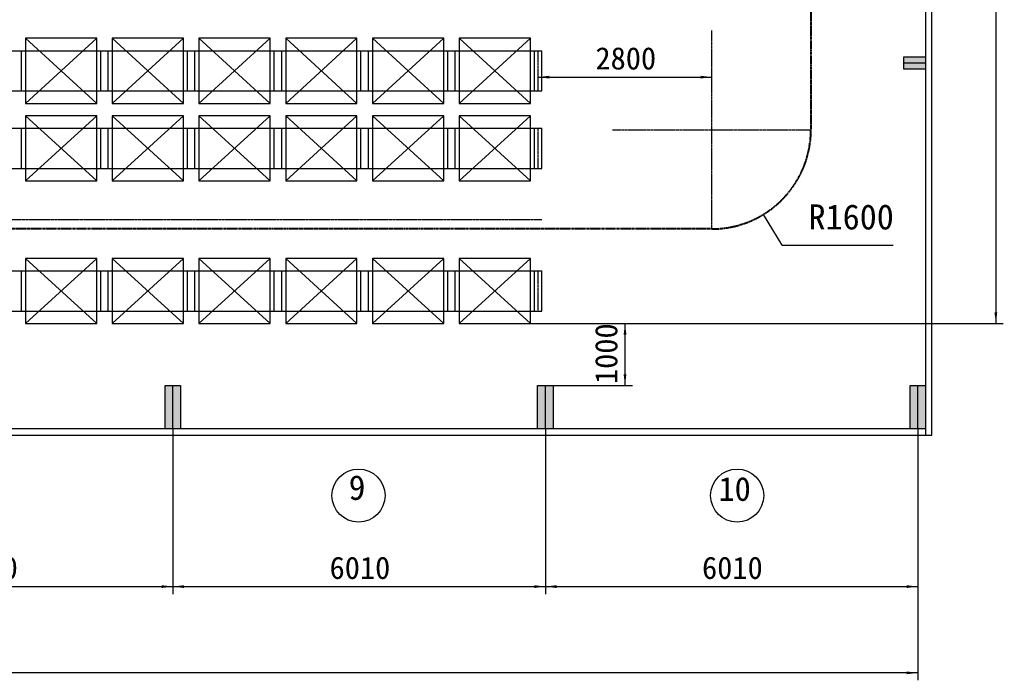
# Model space of a CAD drawing. Header units: millimetres. Extents: x -50460 to 50460, y -35640 to 35640.
# Drawn here: x 6338 to 22210, y -21345 to -10690 of the extents above; entities that cross this region are included whole.
import ezdxf

# ---------------------------------------------------------------- set-up
doc = ezdxf.new("R2010")
doc.units = ezdxf.units.MM
doc.linetypes.add('双点画线', pattern=[22, 12, -2, 2, -2, 2, -2])
doc.linetypes.add('点画线', pattern=[18, 12, -2, 2, -2])
doc.layers.get('0').update_dxf_attribs({"lineweight": 35})
for name, color, linetype, lineweight in [('7', 30, '双点画线', 18), ('PALLET', 4, 'Continuous', 18), ('RackFrame', 5, 'Continuous', 18), ('WALL-MOVE', 6, 'Continuous', 18), ('中心线层', 1, '点画线', 18), ('尺寸线层', 4, 'Continuous', 18), ('细线', 7, 'Continuous', 18)]:
    doc.layers.add(name, color=color, linetype=linetype, lineweight=lineweight)
doc.styles.get("Standard").update_dxf_attribs({"font": ''})
doc.styles.get('Standard').set_extended_font_data('宋体')
doc.dimstyles.new('AM_DEMATIC$0', dxfattribs={"dimscale": 120, "dimtxt": 3, "dimasz": 1.5, "dimexe": 1, "dimexo": 0, "dimgap": 1, "dimtad": 1, "dimdsep": 46, "dimtxsty": 'Standard', "dimblk": '_CAXARROW', "dimcen": 0, "dimdle": 3, "dimclrd": 256, "dimclre": 256, "dimclrt": 2, "dimadec": 0, "dimazin": 2, "dimtfac": 0.707107, "dimtdec": 3, "dimtmove": 0, "dimatfit": 3, "dimfxl": 1, "dimfrac": 2, "dimtolj": 1, "dimlwd": 18, "dimarcsym": 0})
doc.dimstyles.new('AM_DEMATIC$4', dxfattribs={"dimscale": 120, "dimtxt": 3.371484, "dimasz": 2.5, "dimexe": 1, "dimexo": 1, "dimgap": 2.088633, "dimtad": 1, "dimtoh": 1, "dimdsep": 46, "dimtxsty": 'Standard', "dimblk": 'NONE', "dimcen": 0, "dimdle": 5, "dimclrd": 256, "dimclre": 256, "dimclrt": 2, "dimadec": 0, "dimazin": 2, "dimtfac": 0.707107, "dimtdec": 3, "dimtofl": 0, "dimtmove": 0, "dimatfit": 0, "dimfxl": 1, "dimfrac": 2, "dimtolj": 1, "dimlwd": 18, "dimarcsym": 0})

# ---------------------------------------------------------------- blocks, each defined once
blk = doc.blocks.new('*X417')
at = {"layer": 'PALLET', "linetype": 'Continuous', "lineweight": 18}
for p, q in [((1835, 150), (685, 1200)), ((1835, 1200), (685, 150))]:
    blk.add_line(p, q, dxfattribs=at)
blk.add_lwpolyline([(1835, 1200), (685, 1200), (685, 150), (1835, 150), (1835, 1200)], dxfattribs=at)
blk = doc.blocks.new('*X418')
at = {"layer": 'PALLET', "linetype": 'Continuous', "lineweight": 18}
for p, q in [((1835, 150), (685, 1200)), ((1835, 1200), (685, 150))]:
    blk.add_line(p, q, dxfattribs=at)
blk.add_lwpolyline([(1835, 1200), (685, 1200), (685, 150), (1835, 150), (1835, 1200)], dxfattribs=at)
blk = doc.blocks.new('*X419')
at = {"layer": 'PALLET', "linetype": 'Continuous', "lineweight": 18}
for p, q in [((1835, 150), (685, 1200)), ((1835, 1200), (685, 150))]:
    blk.add_line(p, q, dxfattribs=at)
blk.add_lwpolyline([(1835, 1200), (685, 1200), (685, 150), (1835, 150), (1835, 1200)], dxfattribs=at)
blk = doc.blocks.new('*X420')
at = {"layer": 'PALLET', "linetype": 'Continuous', "lineweight": 18}
for p, q in [((1835, 150), (685, 1200)), ((1835, 1200), (685, 150))]:
    blk.add_line(p, q, dxfattribs=at)
blk.add_lwpolyline([(1835, 1200), (685, 1200), (685, 150), (1835, 150), (1835, 1200)], dxfattribs=at)
blk = doc.blocks.new('*X421')
at = {"layer": 'PALLET', "linetype": 'Continuous', "lineweight": 18}
for p, q in [((1835, 150), (685, 1200)), ((1835, 1200), (685, 150))]:
    blk.add_line(p, q, dxfattribs=at)
blk.add_lwpolyline([(1835, 1200), (685, 1200), (685, 150), (1835, 150), (1835, 1200)], dxfattribs=at)
blk = doc.blocks.new('*X422')
at = {"layer": 'PALLET', "linetype": 'Continuous', "lineweight": 18}
for p, q in [((1835, 150), (685, 1200)), ((1835, 1200), (685, 150))]:
    blk.add_line(p, q, dxfattribs=at)
blk.add_lwpolyline([(1835, 1200), (685, 1200), (685, 150), (1835, 150), (1835, 1200)], dxfattribs=at)
blk = doc.blocks.new('*X449')
at = {"layer": 'PALLET', "linetype": 'Continuous', "lineweight": 18}
for p, q in [((1835, 150), (685, 1200)), ((1835, 1200), (685, 150))]:
    blk.add_line(p, q, dxfattribs=at)
blk.add_lwpolyline([(1835, 1200), (685, 1200), (685, 150), (1835, 150), (1835, 1200)], dxfattribs=at)
blk = doc.blocks.new('*X450')
at = {"layer": 'PALLET', "linetype": 'Continuous', "lineweight": 18}
for p, q in [((1835, 150), (685, 1200)), ((1835, 1200), (685, 150))]:
    blk.add_line(p, q, dxfattribs=at)
blk.add_lwpolyline([(1835, 1200), (685, 1200), (685, 150), (1835, 150), (1835, 1200)], dxfattribs=at)
blk = doc.blocks.new('*X451')
at = {"layer": 'PALLET', "linetype": 'Continuous', "lineweight": 18}
for p, q in [((1835, 150), (685, 1200)), ((1835, 1200), (685, 150))]:
    blk.add_line(p, q, dxfattribs=at)
blk.add_lwpolyline([(1835, 1200), (685, 1200), (685, 150), (1835, 150), (1835, 1200)], dxfattribs=at)
blk = doc.blocks.new('*X452')
at = {"layer": 'PALLET', "linetype": 'Continuous', "lineweight": 18}
for p, q in [((1835, 150), (685, 1200)), ((1835, 1200), (685, 150))]:
    blk.add_line(p, q, dxfattribs=at)
blk.add_lwpolyline([(1835, 1200), (685, 1200), (685, 150), (1835, 150), (1835, 1200)], dxfattribs=at)
blk = doc.blocks.new('*X453')
at = {"layer": 'PALLET', "linetype": 'Continuous', "lineweight": 18}
for p, q in [((1835, 150), (685, 1200)), ((1835, 1200), (685, 150))]:
    blk.add_line(p, q, dxfattribs=at)
blk.add_lwpolyline([(1835, 1200), (685, 1200), (685, 150), (1835, 150), (1835, 1200)], dxfattribs=at)
blk = doc.blocks.new('*X454')
at = {"layer": 'PALLET', "linetype": 'Continuous', "lineweight": 18}
for p, q in [((1835, 150), (685, 1200)), ((1835, 1200), (685, 150))]:
    blk.add_line(p, q, dxfattribs=at)
blk.add_lwpolyline([(1835, 1200), (685, 1200), (685, 150), (1835, 150), (1835, 1200)], dxfattribs=at)
blk = doc.blocks.new('*X481')
at = {"layer": 'PALLET', "linetype": 'Continuous', "lineweight": 18}
for p, q in [((1835, 150), (685, 1200)), ((1835, 1200), (685, 150))]:
    blk.add_line(p, q, dxfattribs=at)
blk.add_lwpolyline([(1835, 1200), (685, 1200), (685, 150), (1835, 150), (1835, 1200)], dxfattribs=at)
blk = doc.blocks.new('*X482')
at = {"layer": 'PALLET', "linetype": 'Continuous', "lineweight": 18}
for p, q in [((1835, 150), (685, 1200)), ((1835, 1200), (685, 150))]:
    blk.add_line(p, q, dxfattribs=at)
blk.add_lwpolyline([(1835, 1200), (685, 1200), (685, 150), (1835, 150), (1835, 1200)], dxfattribs=at)
blk = doc.blocks.new('*X483')
at = {"layer": 'PALLET', "linetype": 'Continuous', "lineweight": 18}
for p, q in [((1835, 150), (685, 1200)), ((1835, 1200), (685, 150))]:
    blk.add_line(p, q, dxfattribs=at)
blk.add_lwpolyline([(1835, 1200), (685, 1200), (685, 150), (1835, 150), (1835, 1200)], dxfattribs=at)
blk = doc.blocks.new('*X484')
at = {"layer": 'PALLET', "linetype": 'Continuous', "lineweight": 18}
for p, q in [((1835, 150), (685, 1200)), ((1835, 1200), (685, 150))]:
    blk.add_line(p, q, dxfattribs=at)
blk.add_lwpolyline([(1835, 1200), (685, 1200), (685, 150), (1835, 150), (1835, 1200)], dxfattribs=at)
blk = doc.blocks.new('*X485')
at = {"layer": 'PALLET', "linetype": 'Continuous', "lineweight": 18}
for p, q in [((1835, 150), (685, 1200)), ((1835, 1200), (685, 150))]:
    blk.add_line(p, q, dxfattribs=at)
blk.add_lwpolyline([(1835, 1200), (685, 1200), (685, 150), (1835, 150), (1835, 1200)], dxfattribs=at)
blk = doc.blocks.new('*X486')
at = {"layer": 'PALLET', "linetype": 'Continuous', "lineweight": 18}
for p, q in [((1835, 150), (685, 1200)), ((1835, 1200), (685, 150))]:
    blk.add_line(p, q, dxfattribs=at)
blk.add_lwpolyline([(1835, 1200), (685, 1200), (685, 150), (1835, 150), (1835, 1200)], dxfattribs=at)
blk = doc.blocks.new('*X513')
at = {"layer": '尺寸线层', "linetype": 'Continuous', "lineweight": 18, "transparency": 16777216}
for points in [[(22090, -1590), (22112, -1770), (22067, -1770)], [(22090, -15590), (22112, -15410), (22067, -15410)]]:
    blk.add_hatch(color=256, dxfattribs=at).paths.add_polyline_path(points, flags=0)
at = {"layer": '尺寸线层', "transparency": 16777216}
for p, q in [((14580, -1590), (22210, -1590)), ((14580, -15590), (22210, -15590))]:
    blk.add_line(p, q, dxfattribs=at)
at = {"layer": '尺寸线层', "linetype": 'Continuous', "lineweight": 18, "transparency": 16777216}
blk.add_line((22090, -1590), (22090, -15590), dxfattribs=at)
at = {"layer": '尺寸线层', "color": 2, "transparency": 16777216, "insert": (21790, -8577), "char_height": 360, "width": 2392, "attachment_point": 5, "rotation": 90, "line_spacing_factor": 1.37}
blk.add_mtext('14000', dxfattribs=at)
blk = doc.blocks.new('_CAXARROW')
blk.add_hatch(color=0).paths.add_polyline_path([(0, 0), (-1, 0.125), (-1, -0.125)], flags=0)
blk = doc.blocks.new('*X647')
at = {"layer": '尺寸线层', "linetype": 'Continuous', "lineweight": 18, "transparency": 16777216}
for points in [[(14705, -11616), (14885, -11594), (14885, -11639)], [(17505, -11616), (17325, -11594), (17325, -11639)]]:
    blk.add_hatch(color=256, dxfattribs=at).paths.add_polyline_path(points, flags=0)
at = {"layer": '尺寸线层', "transparency": 16777216}
for p, q in [((14705, -11840), (14705, -11496)), ((17505, -11840), (17505, -11496))]:
    blk.add_line(p, q, dxfattribs=at)
at = {"layer": '尺寸线层', "linetype": 'Continuous', "lineweight": 18, "transparency": 16777216}
blk.add_line((14705, -11616), (17505, -11616), dxfattribs=at)
at = {"layer": '尺寸线层', "color": 2, "transparency": 16777216, "insert": (16118, -11316), "char_height": 360, "width": 1944, "attachment_point": 5, "line_spacing_factor": 1.37}
blk.add_mtext('2800', dxfattribs=at)
blk = doc.blocks.new('*X648')
at = {"layer": '尺寸线层', "linetype": 'Continuous', "lineweight": 18, "transparency": 16777216}
for q in [(18339, -13831), (20435, -14327)]:
    blk.add_line((18642, -14327), q, dxfattribs=at)
at = {"layer": '尺寸线层', "color": 2, "linetype": 'Continuous', "lineweight": 18, "transparency": 16777216, "insert": (19755, -13874), "char_height": 404.6, "width": 2778.1, "attachment_point": 5, "line_spacing_factor": 1.37}
blk.add_mtext('R1600', dxfattribs=at)
blk = doc.blocks.new('_NONE')
blk = doc.blocks.new('*X650')
at = {"layer": '尺寸线层', "linetype": 'Continuous', "lineweight": 18, "transparency": 16777216}
for points in [[(16105, -15590), (16128, -15770), (16083, -15770)], [(16105, -16590), (16128, -16410), (16083, -16410)]]:
    blk.add_hatch(color=256, dxfattribs=at).paths.add_polyline_path(points, flags=0)
at = {"layer": '尺寸线层', "transparency": 16777216}
for p, q in [((14580, -15590), (16225, -15590)), ((14945, -16590), (16225, -16590))]:
    blk.add_line(p, q, dxfattribs=at)
at = {"layer": '尺寸线层', "linetype": 'Continuous', "lineweight": 18, "transparency": 16777216}
blk.add_line((16105, -15590), (16105, -16590), dxfattribs=at)
at = {"layer": '尺寸线层', "color": 2, "transparency": 16777216, "insert": (15805, -16077), "char_height": 360, "width": 1880, "attachment_point": 5, "rotation": 90, "line_spacing_factor": 1.37}
blk.add_mtext('1000', dxfattribs=at)
blk = doc.blocks.new('*X1064')
at = {"layer": '尺寸线层'}
h = blk.add_hatch(color=256, dxfattribs=at)
h.paths.add_polyline_path([(0, 0), (0, -60), (0, -100), (-350, -100), (-350, 0)], flags=0)
h.paths.add_polyline_path([(0, 100), (0, 41), (0, 0), (-350, 0), (-350, 100)], flags=0)
for p, q in [((-350, -100), (-350, 100)), ((-350, 100), (0, 100)), ((0, 0), (-350, 0)), ((0, 100), (0, -100)), ((0, -100), (-350, -100))]:
    blk.add_line(p, q, dxfattribs=at)
blk = doc.blocks.new('*X1068')
at = {"layer": '尺寸线层'}
h = blk.add_hatch(color=256, dxfattribs=at)
h.paths.add_polyline_path([(-125, 0), (-125, -331), (-125, -700), (0, -700), (0, 0)], flags=0)
h.paths.add_polyline_path([(0, 0), (0, -348), (0, -700), (125, -700), (125, 0)], flags=0)
for p, q in [((-125, -700), (-125, 0)), ((-125, 0), (125, 0)), ((0, -700), (0, 0)), ((125, 0), (125, -700)), ((125, -700), (-125, -700))]:
    blk.add_line(p, q, dxfattribs=at)
blk = doc.blocks.new('*X1069')
at = {"layer": '尺寸线层'}
h = blk.add_hatch(color=256, dxfattribs=at)
h.paths.add_polyline_path([(-125, 0), (-125, -331), (-125, -700), (0, -700), (0, 0)], flags=0)
h.paths.add_polyline_path([(0, 0), (0, -348), (0, -700), (125, -700), (125, 0)], flags=0)
for p, q in [((-125, -700), (-125, 0)), ((-125, 0), (125, 0)), ((0, -700), (0, 0)), ((125, 0), (125, -700)), ((125, -700), (-125, -700))]:
    blk.add_line(p, q, dxfattribs=at)
blk = doc.blocks.new('*X1070')
at = {"layer": '尺寸线层'}
h = blk.add_hatch(color=256, dxfattribs=at)
h.paths.add_polyline_path([(-125, 0), (-125, -331), (-125, -700), (0, -700), (0, 0)], flags=0)
h.paths.add_polyline_path([(0, 0), (0, -348), (0, -700), (125, -700), (125, 0)], flags=0)
for p, q in [((-125, -700), (-125, 0)), ((-125, 0), (125, 0)), ((0, -700), (0, 0)), ((125, 0), (125, -700)), ((125, -700), (-125, -700))]:
    blk.add_line(p, q, dxfattribs=at)
blk = doc.blocks.new('*X1065')
at = {"layer": '尺寸线层'}
for name, p in [('*X1068', (0, 0)), ('*X1070', (-12020, 0)), ('*X1069', (-6010, 0))]:
    blk.add_blockref(name, p, dxfattribs=at)
blk = doc.blocks.new('*X1088')
at = {"layer": '尺寸线层', "linetype": 'Continuous', "lineweight": 18, "transparency": 16777216}
for points in [[(2800, -19833), (2980, -19811), (2980, -19856)], [(8810, -19833), (8630, -19811), (8630, -19856)]]:
    blk.add_hatch(color=256, dxfattribs=at).paths.add_polyline_path(points, flags=0)
at = {"layer": '尺寸线层', "transparency": 16777216}
for p, q in [((2800, -17290), (2800, -19953)), ((8810, -17290), (8810, -19953))]:
    blk.add_line(p, q, dxfattribs=at)
at = {"layer": '尺寸线层', "linetype": 'Continuous', "lineweight": 18, "transparency": 16777216}
blk.add_line((2800, -19833), (8810, -19833), dxfattribs=at)
at = {"layer": '尺寸线层', "color": 2, "transparency": 16777216, "insert": (5818, -19533), "char_height": 360, "width": 1948, "attachment_point": 5, "line_spacing_factor": 1.37}
blk.add_mtext('6010', dxfattribs=at)
blk = doc.blocks.new('*X1089')
at = {"layer": '尺寸线层', "linetype": 'Continuous', "lineweight": 18, "transparency": 16777216}
for points in [[(8810, -19833), (8990, -19811), (8990, -19856)], [(14820, -19833), (14640, -19811), (14640, -19856)]]:
    blk.add_hatch(color=256, dxfattribs=at).paths.add_polyline_path(points, flags=0)
at = {"layer": '尺寸线层', "transparency": 16777216}
for p, q in [((8810, -17290), (8810, -19953)), ((14820, -17290), (14820, -19953))]:
    blk.add_line(p, q, dxfattribs=at)
at = {"layer": '尺寸线层', "linetype": 'Continuous', "lineweight": 18, "transparency": 16777216}
blk.add_line((8810, -19833), (14820, -19833), dxfattribs=at)
at = {"layer": '尺寸线层', "color": 2, "transparency": 16777216, "insert": (11828, -19533), "char_height": 360, "width": 1948, "attachment_point": 5, "line_spacing_factor": 1.37}
blk.add_mtext('6010', dxfattribs=at)
blk = doc.blocks.new('*X1090')
at = {"layer": '尺寸线层', "linetype": 'Continuous', "lineweight": 18, "transparency": 16777216}
for points in [[(14820, -19833), (15000, -19811), (15000, -19856)], [(20830, -19833), (20650, -19811), (20650, -19856)]]:
    blk.add_hatch(color=256, dxfattribs=at).paths.add_polyline_path(points, flags=0)
at = {"layer": '尺寸线层', "transparency": 16777216}
for p, q in [((14820, -17290), (14820, -19953)), ((20830, -17290), (20830, -19953))]:
    blk.add_line(p, q, dxfattribs=at)
at = {"layer": '尺寸线层', "linetype": 'Continuous', "lineweight": 18, "transparency": 16777216}
blk.add_line((14820, -19833), (20830, -19833), dxfattribs=at)
at = {"layer": '尺寸线层', "color": 2, "transparency": 16777216, "insert": (17838, -19533), "char_height": 360, "width": 1948, "attachment_point": 5, "line_spacing_factor": 1.37}
blk.add_mtext('6010', dxfattribs=at)
blk = doc.blocks.new('*X1091')
at = {"layer": '尺寸线层', "linetype": 'Continuous', "lineweight": 18, "transparency": 16777216}
for points in [[(-39270, -21225), (-39090, -21247), (-39090, -21202)], [(20830, -21225), (20650, -21247), (20650, -21202)]]:
    blk.add_hatch(color=256, dxfattribs=at).paths.add_polyline_path(points, flags=0)
at = {"layer": '尺寸线层', "transparency": 16777216}
for p, q in [((-39270, -17290), (-39270, -21345)), ((20830, -17290), (20830, -21345))]:
    blk.add_line(p, q, dxfattribs=at)
at = {"layer": '尺寸线层', "linetype": 'Continuous', "lineweight": 18, "transparency": 16777216}
blk.add_line((20830, -21225), (-39270, -21225), dxfattribs=at)
at = {"layer": '尺寸线层', "color": 2, "transparency": 16777216, "insert": (-9207, -20925), "char_height": 360, "width": 2460, "attachment_point": 5, "line_spacing_factor": 1.37}
blk.add_mtext('60100', dxfattribs=at)

msp = doc.modelspace()

# ---------------------------------------------------------------- linework, layer by layer
at = {"layer": '7', "linetype": '双点画线', "lineweight": 25}
for p, q in [((19105.258, -4714.726), (19105.258, -12464.726)), ((17505.258, -14064.726), (-36301.742, -14064.726))]:
    msp.add_line(p, q, dxfattribs=at)
msp.add_arc((17505.258, -12464.726), 1600, 270, 360, dxfattribs=at)
at = {"layer": 'RackFrame'}
for p, q in [((-32954.742, -11189.726), (14765.258, -11189.726)), ((6365.258, -11839.726), (6365.258, -11189.726)), ((7645.258, -11839.726), (7645.258, -11189.726)), ((7765.258, -11839.726), (7765.258, -11189.726)), ((9045.258, -11839.726), (9045.258, -11189.726)), ((9165.258, -11839.726), (9165.258, -11189.726)), ((10445.258, -11839.726), (10445.258, -11189.726)), ((10565.258, -11839.726), (10565.258, -11189.726)), ((11845.258, -11839.726), (11845.258, -11189.726)), ((11965.258, -11839.726), (11965.258, -11189.726)), ((13245.258, -11839.726), (13245.258, -11189.726)), ((13365.258, -11839.726), (13365.258, -11189.726)), ((14645.258, -11839.726), (14645.258, -11189.726)), ((14765.258, -11839.726), (14765.258, -11189.726)), ((-32954.742, -11839.726), (14765.258, -11839.726)), ((-32954.742, -12439.726), (14765.258, -12439.726)), ((6365.258, -13089.726), (6365.258, -12439.726)), ((7645.258, -13089.726), (7645.258, -12439.726)), ((7765.258, -13089.726), (7765.258, -12439.726)), ((9045.258, -13089.726), (9045.258, -12439.726)), ((9165.258, -13089.726), (9165.258, -12439.726)), ((10445.258, -13089.726), (10445.258, -12439.726)), ((10565.258, -13089.726), (10565.258, -12439.726)), ((11845.258, -13089.726), (11845.258, -12439.726)), ((11965.258, -13089.726), (11965.258, -12439.726)), ((13245.258, -13089.726), (13245.258, -12439.726)), ((13365.258, -13089.726), (13365.258, -12439.726)), ((14645.258, -13089.726), (14645.258, -12439.726)), ((14765.258, -13089.726), (14765.258, -12439.726)), ((-32954.742, -13089.726), (14765.258, -13089.726)), ((-32954.742, -14739.726), (14765.258, -14739.726)), ((6365.258, -15389.726), (6365.258, -14739.726)), ((7645.258, -15389.726), (7645.258, -14739.726)), ((7765.258, -15389.726), (7765.258, -14739.726)), ((9045.258, -15389.726), (9045.258, -14739.726)), ((9165.258, -15389.726), (9165.258, -14739.726)), ((10445.258, -15389.726), (10445.258, -14739.726)), ((10565.258, -15389.726), (10565.258, -14739.726)), ((11845.258, -15389.726), (11845.258, -14739.726)), ((11965.258, -15389.726), (11965.258, -14739.726)), ((13245.258, -15389.726), (13245.258, -14739.726)), ((13365.258, -15389.726), (13365.258, -14739.726)), ((14645.258, -15389.726), (14645.258, -14739.726)), ((14765.258, -15389.726), (14765.258, -14739.726)), ((-32954.742, -15389.726), (14765.258, -15389.726))]:
    msp.add_line(p, q, dxfattribs=at)
at = {"layer": 'WALL-MOVE'}
for p, q in [((21055.258, -17389.726), (21055.258, -309.726)), ((20955.258, -589.726), (20955.258, -17389.726)), ((20955.258, -17289.726), (-10844.742, -17289.726)), ((-13844.742, -17389.726), (20955.258, -17389.726)), ((20955.258, -17389.726), (21055.258, -17389.726))]:
    msp.add_line(p, q, dxfattribs=at)
at = {"layer": '中心线层'}
for p, q in [((17505.258, -14067.726), (17505.258, -10861.726)), ((14705.258, -11839.726), (14705.258, -11189.726)), ((14705.258, -13089.726), (14705.258, -12439.726)), ((15902.258, -12464.726), (19108.258, -12464.726)), ((-32954.742, -13914.726), (14765.258, -13914.726)), ((14705.258, -15389.726), (14705.258, -14739.726))]:
    msp.add_line(p, q, dxfattribs=at)
at = {"layer": '尺寸线层'}
for centre in [(11805.461, -18366.291), (17914.858, -18366.291)]:
    msp.add_circle(centre, 428.432, dxfattribs=at)

# ---------------------------------------------------------------- block references
for name, p in [('*X1064', (20955.258, -11389.726)), ('*X1065', (20830.258, -16589.726))]:
    msp.add_blockref(name, p, dxfattribs=at)
at = {"layer": '细线'}
for name, p in [('*X422', (5745.258, -12189.726)), ('*X421', (7145.258, -12189.726)), ('*X420', (8545.258, -12189.726)), ('*X419', (9945.258, -12189.726)), ('*X418', (11345.258, -12189.726)), ('*X417', (12745.258, -12189.726)), ('*X454', (5745.258, -13439.726)), ('*X453', (7145.258, -13439.726)), ('*X452', (8545.258, -13439.726)), ('*X451', (9945.258, -13439.726)), ('*X450', (11345.258, -13439.726)), ('*X449', (12745.258, -13439.726)), ('*X486', (5745.258, -15739.726)), ('*X485', (7145.258, -15739.726)), ('*X484', (8545.258, -15739.726)), ('*X483', (9945.258, -15739.726)), ('*X482', (11345.258, -15739.726)), ('*X481', (12745.258, -15739.726))]:
    msp.add_blockref(name, p, dxfattribs=at)

# ---------------------------------------------------------------- texts
at = {"layer": '尺寸线层', "attachment_point": 1, "line_spacing_factor": 1.37}
for s, insert, char_height, width in [('9', (11646.037, -18036.265), 398.551, 486.11421), ('10', (17613.204, -18066.286), 383.9169, 764.96896)]:
    msp.add_mtext(s, dxfattribs=dict(at, insert=insert, char_height=char_height, width=width))

# ---------------------------------------------------------------- dimensions: what is measured, and where the dimension line sits
at = {"layer": '尺寸线层'}
for base, p1, p2, picture, middle in [((22089.946, -15589.726), (14580.258, -1589.726), (14580.258, -15589.726), '*X513', (22089.946, -8589.726)), ((16105.258, -16589.726), (14580.258, -15589.726), (14945.258, -16589.726), '*X650', (16105.258, -16089.726))]:
    dim = msp.add_linear_dim(base=base, p1=p1, p2=p2, angle=270, dimstyle='AM_DEMATIC$0', override={"dimsah": 1, "dimtfill": 1, "dimtzin": 8}, dxfattribs=at)
    dim.commit()
    dim.dimension.update_dxf_attribs({"geometry": picture, "text_midpoint": middle})
for base, p1, p2, picture, middle in [((17505.258, -11616.216), (14705.258, -11839.726), (17505.258, -11839.726), '*X647', (16105.258, -11616.216)), ((-39269.742, -21224.972), (20830.258, -17289.726), (-39269.742, -17289.726), '*X1091', (-9219.742, -21224.972)), ((8810.258, -19833.461), (2800.258, -17289.726), (8810.258, -17289.726), '*X1088', (5805.258, -19833.461)), ((14820.258, -19833.461), (8810.258, -17289.726), (14820.258, -17289.726), '*X1089', (11815.258, -19833.461)), ((20830.258, -19833.461), (14820.258, -17289.726), (20830.258, -17289.726), '*X1090', (17825.258, -19833.461))]:
    dim = msp.add_linear_dim(base=base, p1=p1, p2=p2, dimstyle='AM_DEMATIC$0', override={"dimsah": 1, "dimtfill": 1, "dimtzin": 8}, dxfattribs=at)
    dim.commit()
    dim.dimension.update_dxf_attribs({"geometry": picture, "text_midpoint": middle})
dim = msp.add_radius_dim(center=(17505.258, -12464.726), mpoint=(18338.622, -13830.56), dimstyle='AM_DEMATIC$4', override={"dimtih": 1, "dimpost": 'R<>', "dimsah": 1, "dimtmove": 2, "dimtfill": 1, "dimtzin": 8}, dxfattribs=at)
dim.commit()
dim.dimension.update_dxf_attribs({"geometry": '*X648', "text_midpoint": (19740.668, -13877.914)})

doc.saveas('drawing.dxf')
